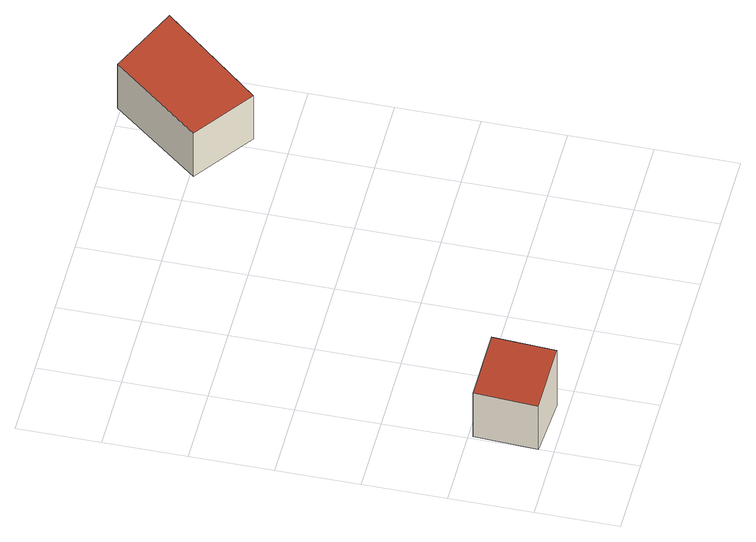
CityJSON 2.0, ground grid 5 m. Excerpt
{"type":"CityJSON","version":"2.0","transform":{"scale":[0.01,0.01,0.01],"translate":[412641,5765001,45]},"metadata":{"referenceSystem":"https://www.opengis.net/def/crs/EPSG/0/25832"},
"CityObjects":{
"building1":{"type":"Building","attributes":{"Gemeindeschluessel":"05570044","Geometrietyp2DReferenz":"3000","function":"51009_1610","roofType":"2100","measuredHeight":4.34},"geometry":[{"type":"Solid","lod":"2","boundaries":[[[[0,1,2,3]],[[4,5,1,0]],[[6,7,5,4]],[[3,2,7,6]],[[4,0,3,6]],[[1,5,7,2]]]],"semantics":{"surfaces":[{"type":"WallSurface"},{"type":"RoofSurface"},{"type":"GroundSurface"}],"values":[[0,0,0,0,1,2]]}}]},
"building2":{"type":"Building","attributes":{"Gemeindeschluessel":"05570044","Geometrietyp2DReferenz":"3000","function":"51009_1610","roofType":"1000","measuredHeight":3.41},"geometry":[{"type":"Solid","lod":"2","boundaries":[[[[8,9,10,11]],[[12,13,9,8]],[[14,15,13,12]],[[11,10,15,14]],[[12,8,11,14]],[[9,13,15,10]]]],"semantics":{"surfaces":[{"type":"WallSurface"},{"type":"RoofSurface"},{"type":"GroundSurface"}],"values":[[0,0,0,0,1,2]]}}]}
},
"vertices":[
[3,92,437],[3,92,95],[374,71,95],[374,71,529],[24,476,437],[24,476,95],[395,455,529],[395,455,95],
[2477,2799,561],[2477,2799,220],[2024,2996,220],[2024,2996,561],[1952,2191,561],[1952,2191,220],[1582,2453,561],[1582,2453,220]
]}
